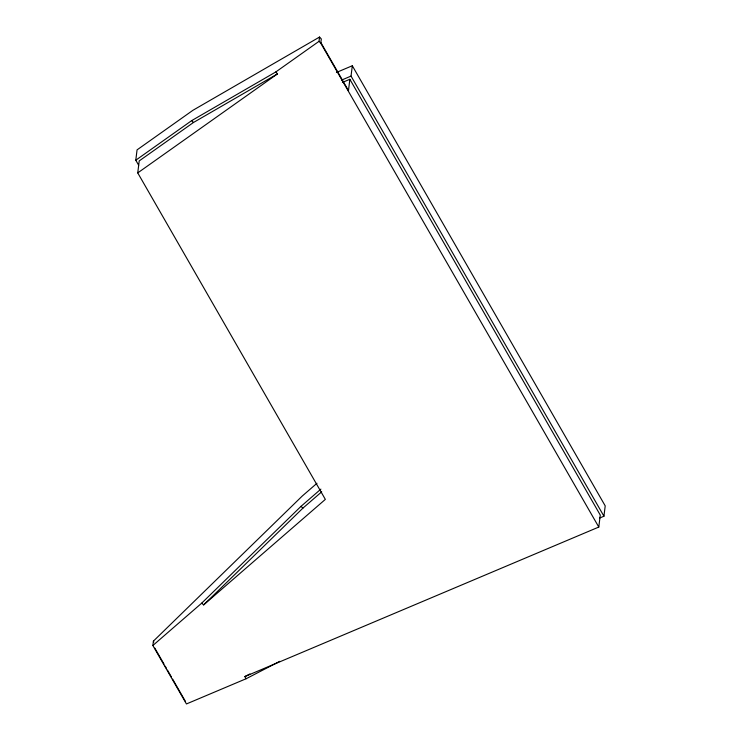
<?xml version="1.0" encoding="UTF-8"?>
<svg xmlns="http://www.w3.org/2000/svg" width="741" height="741" viewBox="0 0 741 741"><rect width="100%" height="100%" fill="white"/><g stroke="black" fill="none" stroke-linecap="round" stroke-linejoin="round"><path stroke-width="1.11" d="M138.669 165.224L135.788 160.213L137.057 149.877L192.938 110.289L319.547 37.05L321.307 38.94L320.779 43.219L598.793 527.055L244.826 676.589L246.068 678.765L279.755 661.324M246.068 678.765L186.445 703.95L152.859 645.504L201.682 603.174L203.636 604.906L325.345 499.388L137.743 172.903L139.215 160.917L193.429 122.515L277.523 73.868L275.763 71.979L191.669 120.626L135.788 160.213M152.859 645.504L153.396 641.141L302.263 496.025L316.972 483.28M275.763 71.979L319.019 41.329L319.547 37.05M342.407 82.436L349.863 79.287L348.474 90.615L320.862 42.561M599.682 518.015L603.943 516.218L351.039 76.091L352.308 65.754L336.423 72.461M598.793 527.055L600.266 515.069L349.863 79.287M603.943 516.218L605.212 505.881L352.308 65.754M201.682 603.174L300.994 506.362L320.89 489.116M203.636 604.906L302.939 508.104L321.696 491.839M137.743 172.903L277.523 73.868M244.826 676.589L249.93 673.949M341.536 80.102L351.039 76.091M300.994 506.362L302.939 508.104M319.019 41.329L320.779 43.219M191.669 120.626L193.429 122.515M154.832 648.134L164.03 664.131M165.178 666.131L166.327 668.132M167.475 670.123L171.495 677.126M172.644 679.127L185.278 701.125M153.396 641.141L153.887 642.03"/></g></svg>
